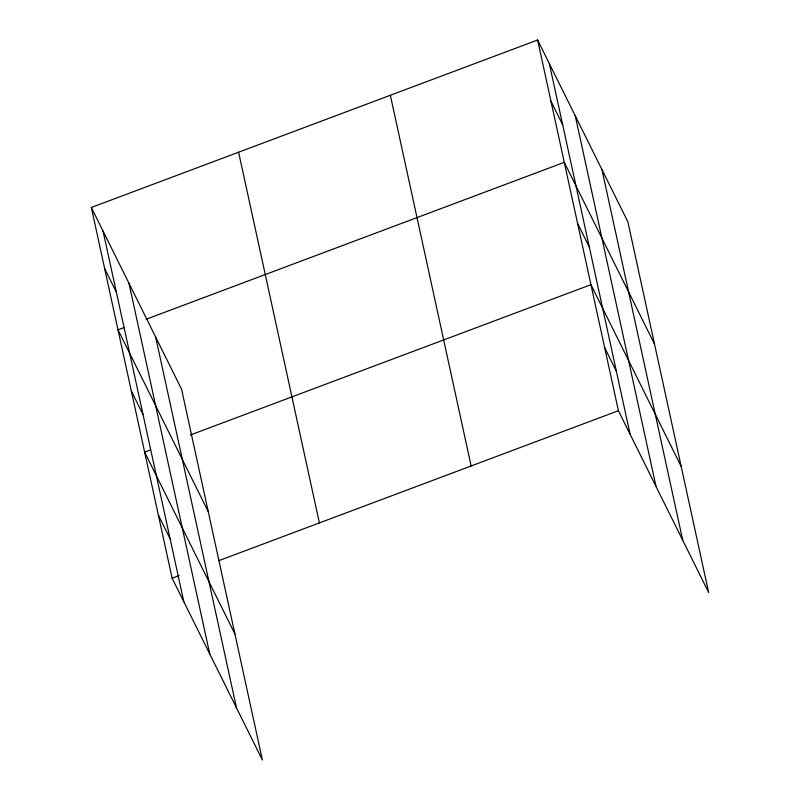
<?xml version="1.0" encoding="UTF-8"?>
<svg xmlns="http://www.w3.org/2000/svg" width="800" height="800" viewBox="0 0 800 800"><rect width="100%" height="100%" fill="white"/><g stroke="black" fill="none" stroke-linecap="round" stroke-linejoin="round"><path stroke-width="1.2" d="M91.34 207.48L181.59 389.29L262.38 760L172.13 578.19L91.34 207.48L537.62 40L627.87 221.81L708.66 592.52L618.41 410.71L537.62 40M123.84 327.62L118 329.82L208.25 511.63M146.05 319.29L564.28 162.33L654.53 344.14M150.5 449.96L144.66 452.15L234.91 633.96M190.24 435.04L590.94 284.67L681.19 466.48M172.13 578.19L179.14 575.56M218.88 560.64L618.41 410.71M550.95 101.17L562.66 124.76M577.61 223.5L589.32 247.09M604.68 347.69L616.39 371.27M104.67 268.65L116.38 292.24M131.33 390.98L143.04 414.57M158.39 515.17L170.1 538.76M601.95 169.6L682.74 540.3M575.25 115.8L656.04 486.51M549.33 63.59L630.12 434.29M390.35 95.27L471.14 465.97M238.61 152.21L319.4 522.92M155.67 337.08L236.46 707.79M128.97 283.29L209.76 653.99M103.05 231.07L183.84 601.78"/></g></svg>
